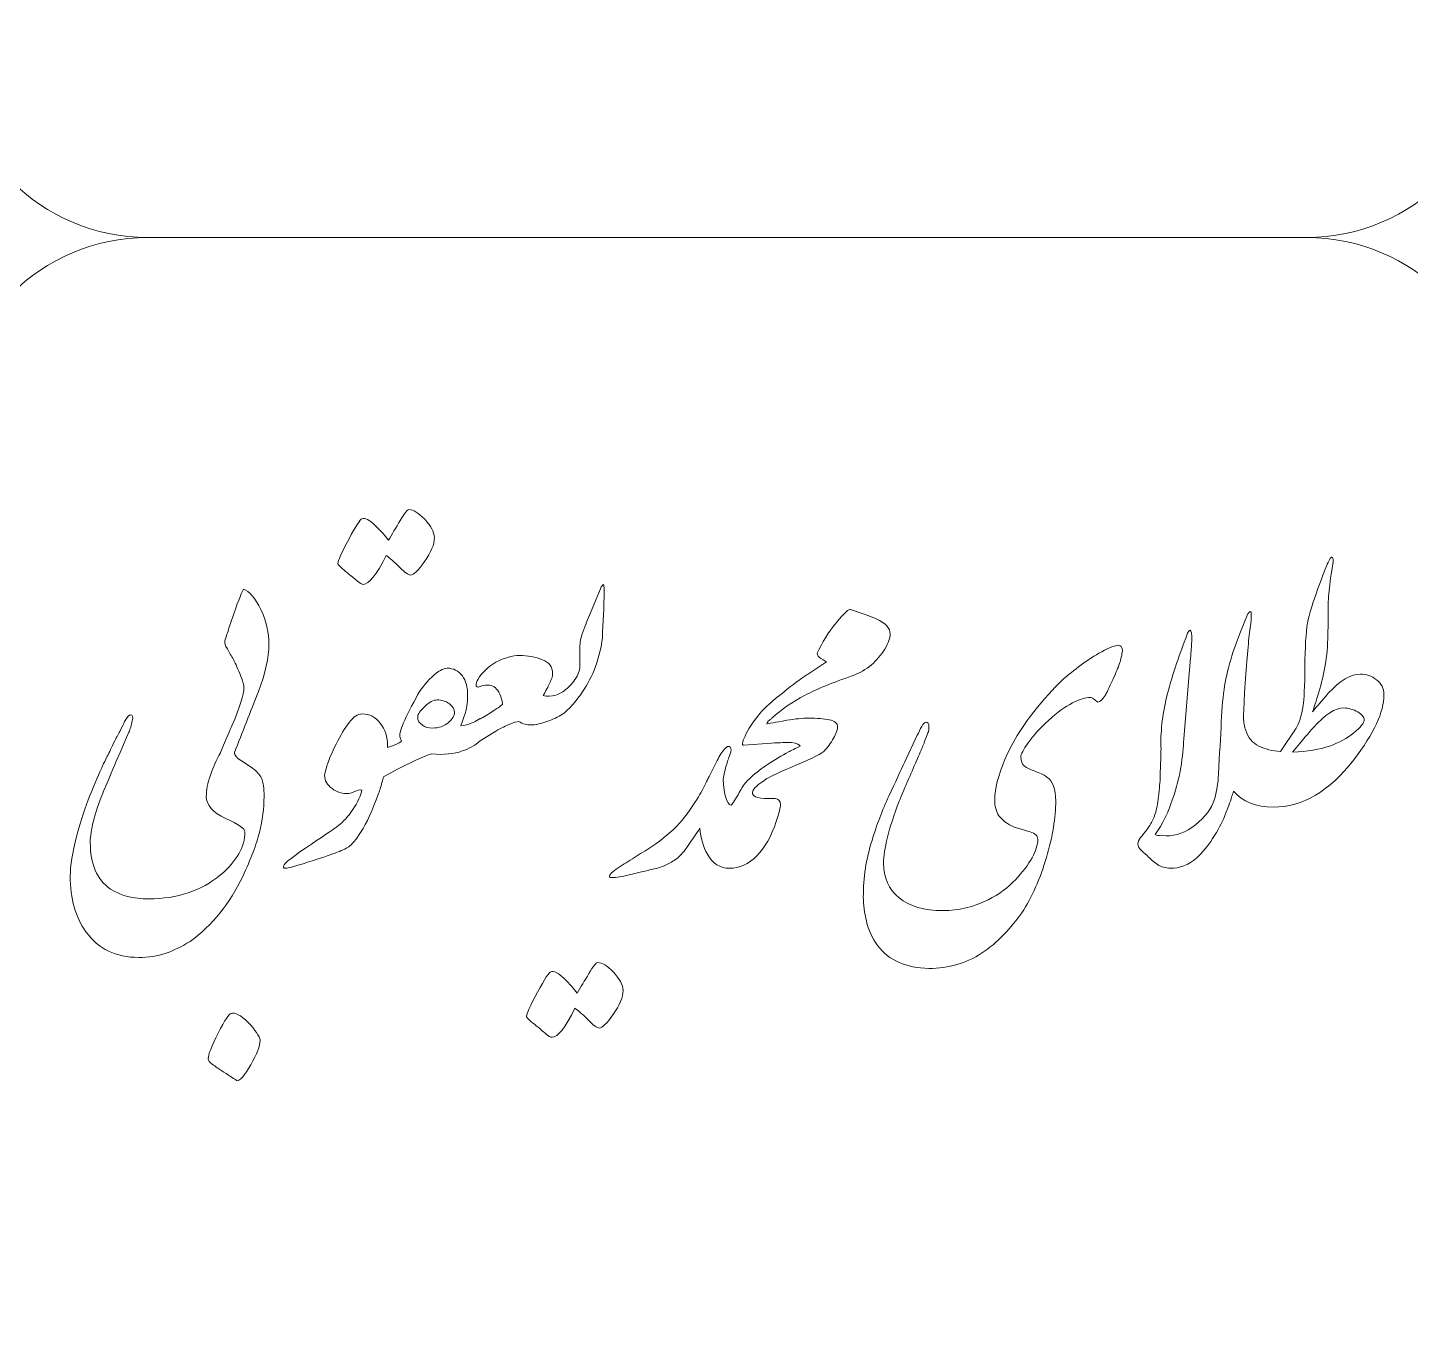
# Model space of a CAD drawing. Header units: millimetres. Extents: x 62 to 462, y 96 to 456.
# Drawn here: x 83.25 to 101.15, y 342.04 to 359.02 of the extents above; entities that cross this region are included whole.
import ezdxf

# ---------------------------------------------------------------- set-up
doc = ezdxf.new("R2010")
doc.units = ezdxf.units.MM
doc.header["$MEASUREMENT"] = 0
doc.layers.add('Layer 1', color=7, linetype='Continuous')

msp = doc.modelspace()

# ---------------------------------------------------------------- linework, layer by layer
at = {"layer": 'Layer 1', "color": 250, "lineweight": 18}
for points, knots in [([(84.8067, 376.3033), (84.8067, 376.3033), (99.8067, 376.3033), (99.8067, 376.3033), (101.1837, 376.3033), (102.3067, 375.1803), (102.3067, 373.8033), (102.3067, 373.8033), (102.3067, 358.8033), (102.3067, 358.8033), (102.3067, 357.4264), (101.1837, 356.3033), (99.8067, 356.3033), (99.8067, 356.3033), (84.8067, 356.3033), (84.8067, 356.3033), (83.4298, 356.3033), (82.3067, 357.4264), (82.3067, 358.8033), (82.3067, 358.8033), (82.3067, 373.8033), (82.3067, 373.8033), (82.3067, 375.1803), (83.4298, 376.3033), (84.8067, 376.3033)], [0, 0, 0, 0, 0.125, 0.125, 0.125, 0.25, 0.25, 0.25, 0.375, 0.375, 0.375, 0.5, 0.5, 0.5, 0.625, 0.625, 0.625, 0.75, 0.75, 0.75, 0.875, 0.875, 0.875, 1, 1, 1, 1]), ([(84.8067, 356.3033), (84.8067, 356.3033), (99.8067, 356.3033), (99.8067, 356.3033), (101.1837, 356.3033), (102.3067, 355.1803), (102.3067, 353.8033), (102.3067, 353.8033), (102.3067, 338.8033), (102.3067, 338.8033), (102.3067, 337.4264), (101.1837, 336.3033), (99.8067, 336.3033), (99.8067, 336.3033), (84.8067, 336.3033), (84.8067, 336.3033), (83.4298, 336.3033), (82.3067, 337.4264), (82.3067, 338.8033), (82.3067, 338.8033), (82.3067, 353.8033), (82.3067, 353.8033), (82.3067, 355.1803), (83.4298, 356.3033), (84.8067, 356.3033)], [0, 0, 0, 0, 0.125, 0.125, 0.125, 0.25, 0.25, 0.25, 0.375, 0.375, 0.375, 0.5, 0.5, 0.5, 0.625, 0.625, 0.625, 0.75, 0.75, 0.75, 0.875, 0.875, 0.875, 1, 1, 1, 1]), ([(87.2684, 352.0841), (87.2684, 352.1147), (87.3154, 352.217), (87.4095, 352.3945), (87.5036, 352.5709), (87.5612, 352.6591), (87.5812, 352.6591), (87.62, 352.6756), (87.6776, 352.6474), (87.7517, 352.5756), (87.827, 352.5027), (87.8834, 352.4392), (87.9222, 352.3839), (87.9681, 352.4592), (88.0198, 352.545), (88.0763, 352.6391), (88.1327, 352.7332), (88.1692, 352.7802), (88.188, 352.7802), (88.2456, 352.7802), (88.3138, 352.7379), (88.3926, 352.6544), (88.4726, 352.5709), (88.5137, 352.4921), (88.5184, 352.418), (88.5184, 352.331), (88.4761, 352.2275), (88.3914, 352.1088), (88.3079, 351.9912), (88.2479, 351.9324), (88.208, 351.9324), (88.1833, 351.9324), (88.1374, 351.9665), (88.0704, 352.0323), (88.0045, 352.0994), (87.9457, 352.1511), (87.8952, 352.1876), (87.7705, 351.9371), (87.6717, 351.8124), (87.5988, 351.8124), (87.58, 351.8124), (87.5542, 351.8266), (87.5189, 351.8571), (87.4871, 351.8842), (87.4377, 351.9253), (87.3695, 351.9806), (87.3013, 352.0359), (87.2684, 352.07), (87.2684, 352.0841)], [0, 0, 0, 0, 0.0625, 0.0625, 0.0625, 0.125, 0.125, 0.125, 0.1875, 0.1875, 0.1875, 0.25, 0.25, 0.25, 0.3125, 0.3125, 0.3125, 0.375, 0.375, 0.375, 0.4375, 0.4375, 0.4375, 0.5, 0.5, 0.5, 0.5625, 0.5625, 0.5625, 0.625, 0.625, 0.625, 0.6875, 0.6875, 0.6875, 0.75, 0.75, 0.75, 0.8125, 0.8125, 0.8125, 0.875, 0.875, 0.875, 0.9375, 0.9375, 0.9375, 1, 1, 1, 1]), ([(98.9892, 350.0833), (98.9943, 350.0275), (99.0045, 349.9738), (99.0195, 349.9216), (99.0501, 349.8275), (99.1065, 349.7593), (99.1889, 349.7193), (99.2712, 349.6793), (99.3641, 349.6558), (99.4676, 349.6487), (99.4676, 349.6487), (99.6745, 349.9521), (99.6745, 349.9521), (99.7086, 350.0098), (99.7392, 350.1074), (99.7639, 350.2449), (99.7756, 350.3202), (99.7827, 350.4872), (99.7851, 350.7424), (99.7874, 350.9987), (99.798, 351.1892), (99.8192, 351.3127), (99.8427, 351.4279), (99.8874, 351.5761), (99.9532, 351.7584), (100.0202, 351.9418), (100.0614, 352.0476), (100.0755, 352.0759), (100.0908, 352.1041), (100.1026, 352.1276), (100.112, 352.1464), (100.1237, 352.1652), (100.1343, 352.1687), (100.1425, 352.1582), (100.1519, 352.1476), (100.1543, 352.1299), (100.1496, 352.1041), (100.1249, 351.95), (100.1073, 351.8254), (100.0979, 351.7278), (100.0896, 351.6302), (100.0849, 351.5373), (100.0861, 351.4491), (100.0873, 351.3609), (100.0861, 351.2468), (100.0814, 351.1069), (100.0767, 350.967), (100.0626, 350.8376), (100.0391, 350.72), (100.0167, 350.6012), (99.9885, 350.4872), (99.9532, 350.3755), (99.9191, 350.2649), (99.8956, 350.1944), (99.885, 350.1638), (99.9403, 350.2332), (100.0073, 350.312), (100.0884, 350.4025), (100.2413, 350.5683), (100.3812, 350.6506), (100.5047, 350.6506), (100.58, 350.6506), (100.6494, 350.6259), (100.7117, 350.5777), (100.7752, 350.5319), (100.8081, 350.4672), (100.8081, 350.3813), (100.8081, 350.1603), (100.6776, 349.8816), (100.4189, 349.5429), (100.1014, 349.1337), (99.7545, 348.9291), (99.3782, 348.9291), (99.1515, 348.9291), (98.9798, 348.9978), (98.8622, 349.1361), (98.8537, 349.1085), (98.8454, 349.0834), (98.8372, 349.0608), (98.8172, 348.9926), (98.7878, 348.9115), (98.749, 348.8186), (98.7114, 348.7257), (98.6585, 348.6269), (98.5915, 348.5234), (98.5233, 348.4199), (98.4551, 348.3364), (98.3857, 348.2718), (98.2787, 348.1789), (98.1646, 348.1342), (98.0447, 348.1365), (97.9835, 348.1389), (97.9271, 348.1553), (97.8765, 348.1859), (97.8283, 348.2177), (97.7836, 348.2576), (97.7425, 348.3035), (97.7048, 348.3329), (97.6825, 348.3529), (97.6731, 348.3611), (97.6413, 348.3917), (97.6249, 348.4223), (97.6249, 348.454), (97.6249, 348.4775), (97.6366, 348.5046), (97.659, 348.534), (97.6825, 348.5634), (97.7083, 348.5975), (97.7389, 348.6339), (97.7519, 348.6516), (97.7707, 348.6798), (97.793, 348.7163), (97.8165, 348.7527), (97.8365, 348.8021), (97.8542, 348.8632), (97.8706, 348.9232), (97.8859, 349.0032), (97.8965, 349.102), (97.9059, 349.2007), (97.9118, 349.2866), (97.9141, 349.3571), (97.9141, 349.3571), (97.9212, 349.5712), (97.9212, 349.5712), (97.9235, 349.6441), (97.9235, 349.7217), (97.9212, 349.8016), (97.9259, 350.0133), (97.9623, 350.2426), (98.0317, 350.4907), (98.0799, 350.6589), (98.1564, 350.8847), (98.2622, 351.1692), (98.2693, 351.1881), (98.2763, 351.1998), (98.2834, 351.2069), (98.2893, 351.2139), (98.2951, 351.2174), (98.2998, 351.2174), (98.3163, 351.2151), (98.3234, 351.1716), (98.321, 351.0869), (98.3187, 351.0458), (98.314, 350.9787), (98.3069, 350.887), (98.2998, 350.7929), (98.2951, 350.733), (98.2928, 350.7083), (98.2928, 350.7083), (98.2175, 349.8122), (98.2175, 349.8122), (98.2128, 349.704), (98.1999, 349.5817), (98.1799, 349.443), (98.1564, 349.3101), (98.1235, 349.1807), (98.0799, 349.0537), (98.02, 348.868), (97.9424, 348.708), (97.8483, 348.5751), (97.853, 348.5657), (97.8718, 348.561), (97.9036, 348.561), (97.9036, 348.561), (97.9906, 348.5575), (97.9906, 348.5575), (98.1164, 348.5528), (98.2422, 348.601), (98.3692, 348.701), (98.495, 348.8009), (98.5762, 348.9068), (98.6103, 349.0173), (98.6444, 349.129), (98.6632, 349.2407), (98.6656, 349.3536), (98.6808, 349.6135), (98.6938, 349.8393), (98.7032, 350.0309), (98.7126, 350.2226), (98.7267, 350.3778), (98.7467, 350.4978), (98.7655, 350.6166), (98.7973, 350.7471), (98.8408, 350.887), (98.8843, 351.0269), (98.9537, 351.208), (99.0477, 351.4315), (99.0618, 351.4538), (99.0736, 351.4632), (99.0854, 351.4585), (99.0971, 351.4538), (99.0924, 351.3644), (99.0701, 351.1881), (99.0477, 351.0128), (99.0254, 350.753), (99.003, 350.4084), (99.0007, 350.3188), (98.9961, 350.2108), (98.9892, 350.0833)], [0, 0, 0, 0, 0.0151515, 0.0151515, 0.0151515, 0.030303, 0.030303, 0.030303, 0.0454545, 0.0454545, 0.0454545, 0.0606061, 0.0606061, 0.0606061, 0.0757576, 0.0757576, 0.0757576, 0.0909091, 0.0909091, 0.0909091, 0.1060606, 0.1060606, 0.1060606, 0.1212121, 0.1212121, 0.1212121, 0.1363636, 0.1363636, 0.1363636, 0.1515152, 0.1515152, 0.1515152, 0.1666667, 0.1666667, 0.1666667, 0.1818182, 0.1818182, 0.1818182, 0.1969697, 0.1969697, 0.1969697, 0.2121212, 0.2121212, 0.2121212, 0.2272727, 0.2272727, 0.2272727, 0.2424242, 0.2424242, 0.2424242, 0.2575758, 0.2575758, 0.2575758, 0.2727273, 0.2727273, 0.2727273, 0.2878788, 0.2878788, 0.2878788, 0.3030303, 0.3030303, 0.3030303, 0.3181818, 0.3181818, 0.3181818, 0.3333333, 0.3333333, 0.3333333, 0.3484848, 0.3484848, 0.3484848, 0.3636364, 0.3636364, 0.3636364, 0.3787879, 0.3787879, 0.3787879, 0.3939394, 0.3939394, 0.3939394, 0.4090909, 0.4090909, 0.4090909, 0.4242424, 0.4242424, 0.4242424, 0.4393939, 0.4393939, 0.4393939, 0.4545455, 0.4545455, 0.4545455, 0.469697, 0.469697, 0.469697, 0.4848485, 0.4848485, 0.4848485, 0.5, 0.5, 0.5, 0.5151515, 0.5151515, 0.5151515, 0.530303, 0.530303, 0.530303, 0.5454545, 0.5454545, 0.5454545, 0.5606061, 0.5606061, 0.5606061, 0.5757576, 0.5757576, 0.5757576, 0.5909091, 0.5909091, 0.5909091, 0.6060606, 0.6060606, 0.6060606, 0.6212121, 0.6212121, 0.6212121, 0.6363636, 0.6363636, 0.6363636, 0.6515152, 0.6515152, 0.6515152, 0.6666667, 0.6666667, 0.6666667, 0.6818182, 0.6818182, 0.6818182, 0.6969697, 0.6969697, 0.6969697, 0.7121212, 0.7121212, 0.7121212, 0.7272727, 0.7272727, 0.7272727, 0.7424242, 0.7424242, 0.7424242, 0.7575758, 0.7575758, 0.7575758, 0.7727273, 0.7727273, 0.7727273, 0.7878788, 0.7878788, 0.7878788, 0.8030303, 0.8030303, 0.8030303, 0.8181818, 0.8181818, 0.8181818, 0.8333333, 0.8333333, 0.8333333, 0.8484848, 0.8484848, 0.8484848, 0.8636364, 0.8636364, 0.8636364, 0.8787879, 0.8787879, 0.8787879, 0.8939394, 0.8939394, 0.8939394, 0.9090909, 0.9090909, 0.9090909, 0.9242424, 0.9242424, 0.9242424, 0.9393939, 0.9393939, 0.9393939, 0.9545455, 0.9545455, 0.9545455, 0.969697, 0.969697, 0.969697, 0.9848485, 0.9848485, 0.9848485, 1, 1, 1, 1]), ([(86.0655, 348.6092), (86.0655, 348.6481), (85.9831, 348.7057), (85.8173, 348.7809), (85.6492, 348.8597), (85.5657, 348.955), (85.5657, 349.0679), (85.5657, 349.1478), (85.5833, 349.2395), (85.6198, 349.3418), (85.6551, 349.443), (85.6974, 349.5406), (85.748, 349.6323), (85.748, 349.6323), (85.7492, 349.6344), (85.7492, 349.6344), (85.7492, 349.6344), (85.7491, 349.6347), (85.7491, 349.6347), (85.8267, 349.8181), (85.8761, 349.9345), (85.8973, 349.9827), (86.0008, 350.2238), (86.0525, 350.3884), (86.0525, 350.4755), (86.0525, 350.5049), (86.0384, 350.5566), (86.0102, 350.6307), (85.9784, 350.7106), (85.9478, 350.7812), (85.9173, 350.84), (85.9043, 350.8635), (85.8902, 350.8859), (85.8761, 350.9094), (85.862, 350.9329), (85.8502, 350.9552), (85.8385, 350.9788), (85.8103, 351.0199), (85.7997, 351.0517), (85.8044, 351.0752), (85.8244, 351.1387), (85.8432, 351.1963), (85.8596, 351.2469), (85.8749, 351.2974), (85.8902, 351.3409), (85.9043, 351.3774), (85.9655, 351.562), (86.0125, 351.6855), (86.0454, 351.7502), (86.1231, 351.7243), (86.1995, 351.6373), (86.2724, 351.4879), (86.3418, 351.3386), (86.3759, 351.1857), (86.3759, 351.0305), (86.3759, 350.8694), (86.3312, 350.6671), (86.2418, 350.4237), (86.1889, 350.2932), (86.136, 350.1615), (86.0842, 350.0286), (86.0325, 349.8969), (85.9819, 349.7652), (85.9314, 349.6347), (85.9314, 349.6347), (85.9311, 349.6341), (85.9311, 349.6341), (85.9311, 349.6341), (85.9314, 349.6323), (85.9314, 349.6323), (85.9314, 349.6006), (85.9573, 349.5676), (86.009, 349.5359), (86.0607, 349.5041), (86.1125, 349.4688), (86.1654, 349.4312), (86.2183, 349.3924), (86.256, 349.3501), (86.2795, 349.3019), (86.3018, 349.249), (86.3136, 349.1713), (86.3136, 349.0679), (86.3136, 348.9162), (86.2936, 348.7609), (86.2548, 348.6022), (86.216, 348.4481), (86.1431, 348.2576), (86.0372, 348.0307), (85.8702, 347.6791), (85.6433, 347.3992), (85.3552, 347.1899), (85.2505, 347.1229), (85.1471, 347.0723), (85.0459, 347.0382), (84.9354, 347.0018), (84.8166, 346.9829), (84.6908, 346.9829), (84.3945, 346.9829), (84.1675, 347.0935), (84.0088, 347.3134), (83.8735, 347.5015), (83.8053, 347.7438), (83.8053, 348.0377), (83.8053, 348.1683), (83.8324, 348.3388), (83.8876, 348.5505), (83.9429, 348.7551), (84.0005, 348.9315), (84.0605, 349.0808), (84.1252, 349.2348), (84.1793, 349.3654), (84.2251, 349.47), (84.2392, 349.4959), (84.2592, 349.5347), (84.2839, 349.5864), (84.3098, 349.637), (84.3415, 349.7052), (84.3804, 349.7875), (84.4086, 349.8381), (84.4333, 349.8839), (84.4544, 349.9251), (84.4768, 349.9663), (84.4944, 350.0039), (84.5085, 350.0356), (84.5426, 350.098), (84.5685, 350.1274), (84.5873, 350.125), (84.6132, 350.1203), (84.6191, 350.0944), (84.6085, 350.0462), (84.5967, 349.9886), (84.5814, 349.9392), (84.5638, 349.8981), (84.4003, 349.5206), (84.2875, 349.2584), (84.2251, 349.109), (84.1181, 348.835), (84.064, 348.6245), (84.064, 348.4752), (84.064, 348.1918), (84.151, 347.9907), (84.3251, 347.8684), (84.4544, 347.7837), (84.6202, 347.7414), (84.8249, 347.7414), (85.1929, 347.7414), (85.4998, 347.8449), (85.748, 348.0507), (85.9596, 348.2282), (86.0655, 348.414), (86.0655, 348.6092)], [0, 0, 0, 0, 0.02, 0.02, 0.02, 0.04, 0.04, 0.04, 0.06, 0.06, 0.06, 0.08, 0.08, 0.08, 0.1, 0.1, 0.1, 0.12, 0.12, 0.12, 0.14, 0.14, 0.14, 0.16, 0.16, 0.16, 0.18, 0.18, 0.18, 0.2, 0.2, 0.2, 0.22, 0.22, 0.22, 0.24, 0.24, 0.24, 0.26, 0.26, 0.26, 0.28, 0.28, 0.28, 0.3, 0.3, 0.3, 0.32, 0.32, 0.32, 0.34, 0.34, 0.34, 0.36, 0.36, 0.36, 0.38, 0.38, 0.38, 0.4, 0.4, 0.4, 0.42, 0.42, 0.42, 0.44, 0.44, 0.44, 0.46, 0.46, 0.46, 0.48, 0.48, 0.48, 0.5, 0.5, 0.5, 0.52, 0.52, 0.52, 0.54, 0.54, 0.54, 0.56, 0.56, 0.56, 0.58, 0.58, 0.58, 0.6, 0.6, 0.6, 0.62, 0.62, 0.62, 0.64, 0.64, 0.64, 0.66, 0.66, 0.66, 0.68, 0.68, 0.68, 0.7, 0.7, 0.7, 0.72, 0.72, 0.72, 0.74, 0.74, 0.74, 0.76, 0.76, 0.76, 0.78, 0.78, 0.78, 0.8, 0.8, 0.8, 0.82, 0.82, 0.82, 0.84, 0.84, 0.84, 0.86, 0.86, 0.86, 0.88, 0.88, 0.88, 0.9, 0.9, 0.9, 0.92, 0.92, 0.92, 0.94, 0.94, 0.94, 0.96, 0.96, 0.96, 0.98, 0.98, 0.98, 1, 1, 1, 1]), ([(90.1965, 350.4343), (90.2517, 350.4731), (90.2988, 350.5213), (90.3376, 350.5789), (90.3787, 350.6366), (90.3999, 350.6942), (90.3999, 350.7518), (90.3999, 350.7518), (90.3999, 350.9788), (90.3999, 350.9788), (90.3999, 351.034), (90.4093, 351.0952), (90.427, 351.161), (90.4599, 351.2527), (90.4928, 351.3374), (90.5269, 351.4127), (90.5269, 351.4127), (90.668, 351.7537), (90.668, 351.7537), (90.6704, 351.7702), (90.6821, 351.789), (90.7033, 351.809), (90.7127, 351.809), (90.7162, 351.7854), (90.7162, 351.7372), (90.7162, 351.7372), (90.7104, 351.4926), (90.7104, 351.4926), (90.7104, 351.4926), (90.6962, 351.1963), (90.6962, 351.1963), (90.6962, 351.0928), (90.6751, 350.9752), (90.6339, 350.8447), (90.5951, 350.713), (90.5445, 350.5978), (90.4822, 350.4966), (90.3885, 350.3432), (90.2937, 350.2259), (90.1976, 350.146), (90.1976, 350.146), (90.1965, 350.1438), (90.1965, 350.1438), (90.1412, 350.1074), (90.0789, 350.0756), (90.0107, 350.0498), (89.9413, 350.0227), (89.8743, 350.0051), (89.8108, 349.9957), (89.7755, 349.9886), (89.739, 349.991), (89.7002, 350.0004), (89.6614, 350.011), (89.6308, 350.0227), (89.6108, 350.0368), (89.5826, 350.0368), (89.5438, 350.0251), (89.4933, 350.0027), (89.445, 349.9816), (89.3851, 349.9522), (89.3145, 349.9134), (89.3145, 349.9134), (89.1111, 349.7852), (89.1111, 349.7852), (89.1111, 349.7852), (89.1108, 349.7861), (89.1108, 349.7861), (89.0462, 349.7286), (88.9686, 349.6851), (88.8771, 349.6558), (88.7736, 349.6158), (88.6431, 349.6041), (88.4843, 349.617), (88.4514, 349.617), (88.3044, 349.5523), (88.0398, 349.4206), (88.0398, 349.4206), (87.8581, 349.3204), (87.8581, 349.3204), (87.8581, 349.3204), (87.8446, 349.2678), (87.8446, 349.2678), (87.8305, 349.2101), (87.8129, 349.1549), (87.7952, 349.1043), (87.7141, 348.8821), (87.64, 348.7174), (87.5706, 348.6116), (87.5024, 348.5058), (87.4483, 348.4411), (87.4095, 348.4152), (87.3696, 348.3905), (87.3119, 348.3635), (87.2331, 348.3341), (87.1555, 348.3059), (87.0368, 348.2659), (86.8768, 348.2141), (86.7169, 348.1624), (86.6228, 348.1365), (86.5923, 348.1365), (86.5746, 348.1365), (86.5652, 348.1412), (86.5652, 348.1506), (86.5464, 348.1753), (86.6417, 348.2588), (86.851, 348.3988), (87.0603, 348.5387), (87.1955, 348.6304), (87.2555, 348.6739), (87.3166, 348.7174), (87.379, 348.7809), (87.4413, 348.8656), (87.5048, 348.9491), (87.5518, 349.0443), (87.5812, 349.149), (87.5495, 349.1537), (87.5165, 349.1478), (87.4836, 349.1302), (87.4495, 349.1137), (87.4166, 349.1043), (87.3848, 349.1043), (87.3002, 349.1067), (87.2284, 349.1349), (87.1708, 349.1878), (87.1144, 349.2395), (87.0897, 349.2983), (87.0991, 349.363), (87.1085, 349.4018), (87.1214, 349.4477), (87.1391, 349.4994), (87.1555, 349.5512), (87.192, 349.6335), (87.2473, 349.7452), (87.3025, 349.8581), (87.3578, 349.951), (87.4142, 350.0239), (87.4707, 350.098), (87.5259, 350.1344), (87.5812, 350.1344), (87.6753, 350.1344), (87.7541, 350.0944), (87.8176, 350.0145), (87.8811, 349.9333), (87.9117, 349.8369), (87.9117, 349.7252), (87.9117, 349.7252), (87.9115, 349.7016), (87.9115, 349.7016), (87.9115, 349.7016), (87.9763, 349.724), (87.9763, 349.724), (88.0527, 349.7522), (88.0916, 349.7722), (88.0916, 349.7863), (88.0774, 349.8098), (88.0704, 349.8381), (88.0704, 349.8722), (88.0751, 349.9027), (88.0868, 349.9404), (88.1057, 349.9862), (88.1374, 350.0709), (88.1962, 350.1908), (88.2809, 350.3449), (88.3338, 350.446), (88.4008, 350.5354), (88.4843, 350.613), (88.5666, 350.6894), (88.6337, 350.7271), (88.6842, 350.7271), (88.7642, 350.7271), (88.83, 350.693), (88.8806, 350.6271), (88.9265, 350.5624), (88.9488, 350.4778), (88.9488, 350.3719), (88.9488, 350.2779), (88.9359, 350.1932), (88.91, 350.1191), (88.8829, 350.0439), (88.8665, 349.998), (88.8594, 349.9792), (88.8594, 349.9792), (88.9006, 349.9862), (88.9006, 349.9862), (88.99, 350.0086), (89.0605, 350.0391), (89.1111, 350.0756), (89.1111, 350.0756), (89.1132, 350.072), (89.1132, 350.072), (89.1543, 350.0933), (89.2123, 350.1282), (89.2863, 350.178), (89.3028, 350.1874), (89.3404, 350.2144), (89.4004, 350.2579), (89.4004, 350.2944), (89.3839, 350.3473), (89.3521, 350.4167), (89.318, 350.479), (89.271, 350.5096), (89.211, 350.5096), (89.1722, 350.5096), (89.1322, 350.5002), (89.0899, 350.4813), (89.0605, 350.4813), (89.0511, 350.5013), (89.0629, 350.5401), (89.0723, 350.5684), (89.0923, 350.6025), (89.1252, 350.6436), (89.1758, 350.7083), (89.2381, 350.7624), (89.3145, 350.8059), (89.3627, 350.8318), (89.4121, 350.8506), (89.4627, 350.8647), (89.525, 350.8835), (89.5767, 350.8929), (89.6214, 350.8929), (89.7261, 350.8929), (89.8249, 350.8741), (89.9178, 350.8376), (90.0048, 350.8035), (90.0483, 350.7436), (90.0483, 350.6577), (90.0483, 350.6283), (90.0377, 350.5919), (90.0177, 350.5484), (90.006, 350.5225), (89.9954, 350.499), (89.9848, 350.479), (89.9742, 350.4578), (89.9554, 350.4237), (89.9272, 350.3755), (89.9436, 350.3614), (89.9824, 350.3602), (90.0448, 350.3696), (90.1071, 350.3802), (90.1576, 350.4014), (90.1965, 350.4343)], [0, 0, 0, 0, 0.0125, 0.0125, 0.0125, 0.025, 0.025, 0.025, 0.0375, 0.0375, 0.0375, 0.05, 0.05, 0.05, 0.0625, 0.0625, 0.0625, 0.075, 0.075, 0.075, 0.0875, 0.0875, 0.0875, 0.1, 0.1, 0.1, 0.1125, 0.1125, 0.1125, 0.125, 0.125, 0.125, 0.1375, 0.1375, 0.1375, 0.15, 0.15, 0.15, 0.1625, 0.1625, 0.1625, 0.175, 0.175, 0.175, 0.1875, 0.1875, 0.1875, 0.2, 0.2, 0.2, 0.2125, 0.2125, 0.2125, 0.225, 0.225, 0.225, 0.2375, 0.2375, 0.2375, 0.25, 0.25, 0.25, 0.2625, 0.2625, 0.2625, 0.275, 0.275, 0.275, 0.2875, 0.2875, 0.2875, 0.3, 0.3, 0.3, 0.3125, 0.3125, 0.3125, 0.325, 0.325, 0.325, 0.3375, 0.3375, 0.3375, 0.35, 0.35, 0.35, 0.3625, 0.3625, 0.3625, 0.375, 0.375, 0.375, 0.3875, 0.3875, 0.3875, 0.4, 0.4, 0.4, 0.4125, 0.4125, 0.4125, 0.425, 0.425, 0.425, 0.4375, 0.4375, 0.4375, 0.45, 0.45, 0.45, 0.4625, 0.4625, 0.4625, 0.475, 0.475, 0.475, 0.4875, 0.4875, 0.4875, 0.5, 0.5, 0.5, 0.5125, 0.5125, 0.5125, 0.525, 0.525, 0.525, 0.5375, 0.5375, 0.5375, 0.55, 0.55, 0.55, 0.5625, 0.5625, 0.5625, 0.575, 0.575, 0.575, 0.5875, 0.5875, 0.5875, 0.6, 0.6, 0.6, 0.6125, 0.6125, 0.6125, 0.625, 0.625, 0.625, 0.6375, 0.6375, 0.6375, 0.65, 0.65, 0.65, 0.6625, 0.6625, 0.6625, 0.675, 0.675, 0.675, 0.6875, 0.6875, 0.6875, 0.7, 0.7, 0.7, 0.7125, 0.7125, 0.7125, 0.725, 0.725, 0.725, 0.7375, 0.7375, 0.7375, 0.75, 0.75, 0.75, 0.7625, 0.7625, 0.7625, 0.775, 0.775, 0.775, 0.7875, 0.7875, 0.7875, 0.8, 0.8, 0.8, 0.8125, 0.8125, 0.8125, 0.825, 0.825, 0.825, 0.8375, 0.8375, 0.8375, 0.85, 0.85, 0.85, 0.8625, 0.8625, 0.8625, 0.875, 0.875, 0.875, 0.8875, 0.8875, 0.8875, 0.9, 0.9, 0.9, 0.9125, 0.9125, 0.9125, 0.925, 0.925, 0.925, 0.9375, 0.9375, 0.9375, 0.95, 0.95, 0.95, 0.9625, 0.9625, 0.9625, 0.975, 0.975, 0.975, 0.9875, 0.9875, 0.9875, 1, 1, 1, 1]), ([(92.8812, 350.2896), (92.9388, 350.3379), (93.0211, 350.4037), (93.1293, 350.4896), (93.2351, 350.5695), (93.3069, 350.6224), (93.3468, 350.6471), (93.3468, 350.6471), (93.5938, 350.8094), (93.5938, 350.8094), (93.5879, 350.8141), (93.5632, 350.8294), (93.5221, 350.8541), (93.4903, 350.8706), (93.4738, 350.8929), (93.4738, 350.9235), (93.5338, 351.0563), (93.6161, 351.1881), (93.722, 351.3198), (93.8254, 351.4432), (93.8854, 351.4997), (93.9042, 351.4879), (94.09, 351.4244), (94.2006, 351.3833), (94.2347, 351.368), (94.357, 351.3103), (94.4181, 351.2445), (94.4181, 351.1716), (94.4181, 351.121), (94.3946, 351.0552), (94.3487, 350.9752), (94.2982, 350.8964), (94.2405, 350.8294), (94.177, 350.7718), (94.1053, 350.7118), (94.0218, 350.6636), (93.9254, 350.6271), (93.6749, 350.5425), (93.4703, 350.4578), (93.3104, 350.3731), (93.153, 350.291), (93.0115, 350.194), (92.8872, 350.0812), (92.8872, 350.0812), (92.8823, 350.0733), (92.8823, 350.0733), (92.8565, 350.058), (92.84, 350.0427), (92.8318, 350.0286), (92.8235, 350.0145), (92.82, 350.0074), (92.82, 350.0051), (92.84, 350.0098), (92.927, 350.0251), (93.0787, 350.0533), (93.1904, 350.0709), (93.2845, 350.0803), (93.3609, 350.0803), (93.4703, 350.0803), (93.5608, 350.0733), (93.629, 350.0603), (93.7008, 350.0462), (93.7361, 350.0133), (93.7361, 349.9604), (93.7361, 349.9392), (93.7231, 349.9004), (93.6984, 349.8428), (93.6655, 349.7828), (93.6243, 349.7228), (93.5738, 349.6641), (93.5397, 349.6241), (93.4174, 349.5617), (93.2069, 349.4747), (92.9976, 349.3865), (92.8682, 349.3277), (92.82, 349.2972), (92.7718, 349.2654), (92.7353, 349.2395), (92.7095, 349.2196), (92.6956, 349.2012), (92.6804, 349.1876), (92.664, 349.179), (92.6281, 349.1378), (92.6233, 349.105), (92.6507, 349.0808), (92.6777, 349.0549), (92.7236, 349.042), (92.7883, 349.0408), (92.8529, 349.0396), (92.9, 349.0396), (92.9294, 349.0396), (92.9752, 349.0349), (92.9988, 349.0079), (92.9988, 348.9597), (92.9988, 348.9256), (92.9799, 348.8527), (92.9435, 348.7433), (92.8788, 348.5505), (92.7953, 348.4023), (92.6918, 348.2988), (92.5837, 348.1906), (92.4661, 348.1365), (92.3367, 348.1365), (92.2156, 348.1365), (92.1203, 348.1977), (92.051, 348.3188), (91.9982, 348.4152), (91.9658, 348.5273), (91.955, 348.6547), (91.9082, 348.5842), (91.845, 348.4918), (91.7652, 348.3776), (91.717, 348.3176), (91.6758, 348.2753), (91.6405, 348.2506), (91.5947, 348.2177), (91.5488, 348.1918), (91.5018, 348.173), (91.4548, 348.153), (91.403, 348.1377), (91.3466, 348.1248), (91.2901, 348.1118), (91.2349, 348.0989), (91.1796, 348.0848), (91.1796, 348.0848), (90.9515, 348.0295), (90.9515, 348.0295), (90.8597, 348.0142), (90.8033, 348.0119), (90.7833, 348.0225), (90.7833, 348.0554), (90.8209, 348.0954), (90.8974, 348.1436), (90.9656, 348.1871), (91.0361, 348.2318), (91.1067, 348.2765), (91.1784, 348.3211), (91.249, 348.3647), (91.3207, 348.4082), (91.5018, 348.5352), (91.6382, 348.6539), (91.7276, 348.7633), (91.7958, 348.8491), (91.8499, 348.9232), (91.8887, 348.9879), (91.9145, 349.0243), (91.9522, 349.0878), (92.0027, 349.1772), (92.0027, 349.1772), (92.0361, 349.2455), (92.0361, 349.2455), (92.044, 349.2642), (92.0525, 349.2821), (92.0616, 349.2995), (92.0657, 349.3079), (92.0699, 349.3159), (92.0743, 349.3238), (92.0743, 349.3238), (92.1509, 349.4806), (92.1509, 349.4806), (92.185, 349.5512), (92.2191, 349.6088), (92.2509, 349.6523), (92.2802, 349.6958), (92.3085, 349.717), (92.3332, 349.7146), (92.3567, 349.7029), (92.3637, 349.6805), (92.3543, 349.6452), (92.3285, 349.57), (92.3132, 349.5206), (92.3061, 349.4971), (92.28, 349.4103), (92.263, 349.3417), (92.2554, 349.292), (92.267, 349.084), (92.301, 348.9713), (92.3579, 348.9526), (92.3826, 348.9785), (92.419, 349.0338), (92.4649, 349.1184), (92.4919, 349.169), (92.5131, 349.2031), (92.526, 349.2219), (92.5295, 349.2262), (92.5334, 349.2299), (92.5378, 349.233), (92.5585, 349.2585), (92.5841, 349.2855), (92.613, 349.3124), (92.6848, 349.3771), (92.7565, 349.4324), (92.8306, 349.4806), (92.9247, 349.5429), (93.0152, 349.597), (93.1022, 349.6429), (93.1093, 349.6476), (93.1587, 349.6723), (93.2504, 349.7158), (93.2504, 349.7381), (93.2139, 349.7546), (93.1399, 349.764), (93.0764, 349.7664), (92.9893, 349.764), (92.8823, 349.7569), (92.8823, 349.7569), (92.5237, 349.7287), (92.5237, 349.7287), (92.5072, 349.7287), (92.5025, 349.7428), (92.5096, 349.7699), (92.5237, 349.8299), (92.5684, 349.9169), (92.646, 350.0286), (92.7214, 350.14), (92.7991, 350.225), (92.8791, 350.2849), (92.8791, 350.2849), (92.8812, 350.2896), (92.8812, 350.2896)], [0, 0, 0, 0, 0.0136986, 0.0136986, 0.0136986, 0.0273973, 0.0273973, 0.0273973, 0.0410959, 0.0410959, 0.0410959, 0.0547945, 0.0547945, 0.0547945, 0.0684932, 0.0684932, 0.0684932, 0.0821918, 0.0821918, 0.0821918, 0.0958904, 0.0958904, 0.0958904, 0.109589, 0.109589, 0.109589, 0.1232877, 0.1232877, 0.1232877, 0.1369863, 0.1369863, 0.1369863, 0.1506849, 0.1506849, 0.1506849, 0.1643836, 0.1643836, 0.1643836, 0.1780822, 0.1780822, 0.1780822, 0.1917808, 0.1917808, 0.1917808, 0.2054795, 0.2054795, 0.2054795, 0.2191781, 0.2191781, 0.2191781, 0.2328767, 0.2328767, 0.2328767, 0.2465753, 0.2465753, 0.2465753, 0.260274, 0.260274, 0.260274, 0.2739726, 0.2739726, 0.2739726, 0.2876712, 0.2876712, 0.2876712, 0.3013699, 0.3013699, 0.3013699, 0.3150685, 0.3150685, 0.3150685, 0.3287671, 0.3287671, 0.3287671, 0.3424658, 0.3424658, 0.3424658, 0.3561644, 0.3561644, 0.3561644, 0.369863, 0.369863, 0.369863, 0.3835616, 0.3835616, 0.3835616, 0.3972603, 0.3972603, 0.3972603, 0.4109589, 0.4109589, 0.4109589, 0.4246575, 0.4246575, 0.4246575, 0.4383562, 0.4383562, 0.4383562, 0.4520548, 0.4520548, 0.4520548, 0.4657534, 0.4657534, 0.4657534, 0.4794521, 0.4794521, 0.4794521, 0.4931507, 0.4931507, 0.4931507, 0.5068493, 0.5068493, 0.5068493, 0.5205479, 0.5205479, 0.5205479, 0.5342466, 0.5342466, 0.5342466, 0.5479452, 0.5479452, 0.5479452, 0.5616438, 0.5616438, 0.5616438, 0.5753425, 0.5753425, 0.5753425, 0.5890411, 0.5890411, 0.5890411, 0.6027397, 0.6027397, 0.6027397, 0.6164384, 0.6164384, 0.6164384, 0.630137, 0.630137, 0.630137, 0.6438356, 0.6438356, 0.6438356, 0.6575342, 0.6575342, 0.6575342, 0.6712329, 0.6712329, 0.6712329, 0.6849315, 0.6849315, 0.6849315, 0.6986301, 0.6986301, 0.6986301, 0.7123288, 0.7123288, 0.7123288, 0.7260274, 0.7260274, 0.7260274, 0.739726, 0.739726, 0.739726, 0.7534247, 0.7534247, 0.7534247, 0.7671233, 0.7671233, 0.7671233, 0.7808219, 0.7808219, 0.7808219, 0.7945205, 0.7945205, 0.7945205, 0.8082192, 0.8082192, 0.8082192, 0.8219178, 0.8219178, 0.8219178, 0.8356164, 0.8356164, 0.8356164, 0.8493151, 0.8493151, 0.8493151, 0.8630137, 0.8630137, 0.8630137, 0.8767123, 0.8767123, 0.8767123, 0.890411, 0.890411, 0.890411, 0.9041096, 0.9041096, 0.9041096, 0.9178082, 0.9178082, 0.9178082, 0.9315068, 0.9315068, 0.9315068, 0.9452055, 0.9452055, 0.9452055, 0.9589041, 0.9589041, 0.9589041, 0.9726027, 0.9726027, 0.9726027, 0.9863014, 0.9863014, 0.9863014, 1, 1, 1, 1]), ([(97.4214, 350.9341), (97.4132, 350.8764), (97.3979, 350.8212), (97.3791, 350.7671), (97.3591, 350.713), (97.3273, 350.6377), (97.2827, 350.5413), (97.238, 350.4449), (97.2109, 350.3896), (97.2015, 350.3755), (97.1651, 350.3179), (97.1321, 350.2896), (97.1051, 350.2896), (97.0839, 350.3038), (97.0663, 350.3167), (97.0498, 350.3296), (97.0334, 350.3426), (97.0192, 350.3484), (97.0051, 350.3484), (96.9475, 350.3484), (96.8723, 350.3249), (96.7782, 350.2779), (96.6829, 350.2308), (96.5806, 350.1556), (96.4677, 350.0521), (96.3548, 349.9486), (96.2667, 349.8522), (96.2032, 349.7628), (96.1408, 349.6735), (96.1091, 349.6111), (96.1091, 349.577), (96.1091, 349.5265), (96.1244, 349.4865), (96.1573, 349.4594), (96.1843, 349.4383), (96.2337, 349.4148), (96.3055, 349.3877), (96.376, 349.3595), (96.4242, 349.3371), (96.4466, 349.3183), (96.523, 349.2654), (96.5606, 349.1619), (96.5606, 349.0079), (96.5606, 348.795), (96.5207, 348.5505), (96.4395, 348.2765), (96.3596, 348.0013), (96.2537, 347.7638), (96.1232, 347.5615), (96.0562, 347.4674), (95.9786, 347.3733), (95.8892, 347.2793), (95.7998, 347.184), (95.7034, 347.1041), (95.5999, 347.037), (95.4023, 346.9065), (95.1742, 346.8407), (94.9179, 346.8407), (94.6262, 346.8454), (94.404, 346.9441), (94.2523, 347.137), (94.1841, 347.2358), (94.1359, 347.3404), (94.11, 347.451), (94.083, 347.5615), (94.07, 347.6662), (94.07, 347.7649), (94.07, 347.8908), (94.0794, 348.0142), (94.0971, 348.1353), (94.1159, 348.2553), (94.1441, 348.3764), (94.1829, 348.4987), (94.2429, 348.6963), (94.3146, 348.8868), (94.4005, 349.0702), (94.4851, 349.2537), (94.5533, 349.4018), (94.6062, 349.5147), (94.6062, 349.5147), (94.7685, 349.8593), (94.7685, 349.8593), (94.7873, 349.8981), (94.8062, 349.9357), (94.8273, 349.9733), (94.8473, 350.0098), (94.8661, 350.0274), (94.8826, 350.0274), (94.9049, 350.0274), (94.9179, 350.0098), (94.919, 349.9733), (94.9202, 349.9357), (94.9155, 349.9086), (94.9061, 349.8898), (94.8814, 349.824), (94.8591, 349.7675), (94.8414, 349.7228), (94.8226, 349.6782), (94.7956, 349.6135), (94.7579, 349.5288), (94.7215, 349.443), (94.6815, 349.3513), (94.6392, 349.2525), (94.5968, 349.1537), (94.5616, 349.0726), (94.5345, 349.0079), (94.3993, 348.6504), (94.3311, 348.3811), (94.3311, 348.2024), (94.3311, 348.0142), (94.3981, 347.8649), (94.5333, 347.7543), (94.6674, 347.6438), (94.8567, 347.5885), (95.1001, 347.5885), (95.3024, 347.5885), (95.4976, 347.6356), (95.6869, 347.7297), (95.8269, 347.8014), (95.9444, 347.8872), (96.0385, 347.9884), (96.1326, 348.0895), (96.2043, 348.1847), (96.2537, 348.2729), (96.3031, 348.3611), (96.3278, 348.4411), (96.3278, 348.5116), (96.3278, 348.5552), (96.2949, 348.5881), (96.229, 348.6081), (96.1632, 348.6292), (96.1161, 348.6433), (96.0867, 348.6504), (96.0585, 348.6563), (96.0256, 348.6692), (95.988, 348.688), (95.9174, 348.7221), (95.8633, 348.7656), (95.8257, 348.8174), (95.7892, 348.8691), (95.7704, 348.9397), (95.7704, 349.0291), (95.7704, 349.1643), (95.8151, 349.3371), (95.9033, 349.5453), (95.9915, 349.7546), (96.1161, 349.9604), (96.2772, 350.1626), (96.4089, 350.3273), (96.5289, 350.4625), (96.6359, 350.5648), (96.6935, 350.6177), (96.7676, 350.6789), (96.857, 350.7459), (96.9463, 350.8141), (97.0334, 350.8717), (97.1192, 350.9199), (97.2227, 350.9799), (97.3038, 351.014), (97.3638, 351.0234), (97.3885, 351.0234), (97.4061, 351.0128), (97.4155, 350.9928), (97.4238, 350.9717), (97.4261, 350.9529), (97.4214, 350.9341)], [0, 0, 0, 0, 0.0181818, 0.0181818, 0.0181818, 0.0363636, 0.0363636, 0.0363636, 0.0545455, 0.0545455, 0.0545455, 0.0727273, 0.0727273, 0.0727273, 0.0909091, 0.0909091, 0.0909091, 0.1090909, 0.1090909, 0.1090909, 0.1272727, 0.1272727, 0.1272727, 0.1454545, 0.1454545, 0.1454545, 0.1636364, 0.1636364, 0.1636364, 0.1818182, 0.1818182, 0.1818182, 0.2, 0.2, 0.2, 0.2181818, 0.2181818, 0.2181818, 0.2363636, 0.2363636, 0.2363636, 0.2545455, 0.2545455, 0.2545455, 0.2727273, 0.2727273, 0.2727273, 0.2909091, 0.2909091, 0.2909091, 0.3090909, 0.3090909, 0.3090909, 0.3272727, 0.3272727, 0.3272727, 0.3454545, 0.3454545, 0.3454545, 0.3636364, 0.3636364, 0.3636364, 0.3818182, 0.3818182, 0.3818182, 0.4, 0.4, 0.4, 0.4181818, 0.4181818, 0.4181818, 0.4363636, 0.4363636, 0.4363636, 0.4545455, 0.4545455, 0.4545455, 0.4727273, 0.4727273, 0.4727273, 0.4909091, 0.4909091, 0.4909091, 0.5090909, 0.5090909, 0.5090909, 0.5272727, 0.5272727, 0.5272727, 0.5454545, 0.5454545, 0.5454545, 0.5636364, 0.5636364, 0.5636364, 0.5818182, 0.5818182, 0.5818182, 0.6, 0.6, 0.6, 0.6181818, 0.6181818, 0.6181818, 0.6363636, 0.6363636, 0.6363636, 0.6545455, 0.6545455, 0.6545455, 0.6727273, 0.6727273, 0.6727273, 0.6909091, 0.6909091, 0.6909091, 0.7090909, 0.7090909, 0.7090909, 0.7272727, 0.7272727, 0.7272727, 0.7454545, 0.7454545, 0.7454545, 0.7636364, 0.7636364, 0.7636364, 0.7818182, 0.7818182, 0.7818182, 0.8, 0.8, 0.8, 0.8181818, 0.8181818, 0.8181818, 0.8363636, 0.8363636, 0.8363636, 0.8545455, 0.8545455, 0.8545455, 0.8727273, 0.8727273, 0.8727273, 0.8909091, 0.8909091, 0.8909091, 0.9090909, 0.9090909, 0.9090909, 0.9272727, 0.9272727, 0.9272727, 0.9454545, 0.9454545, 0.9454545, 0.9636364, 0.9636364, 0.9636364, 0.9818182, 0.9818182, 0.9818182, 1, 1, 1, 1]), ([(88.7806, 350.1556), (88.7806, 350.1944), (88.7571, 350.232), (88.7113, 350.2685), (88.6607, 350.3014), (88.609, 350.3167), (88.556, 350.3167), (88.5055, 350.3167), (88.4514, 350.2884), (88.3949, 350.2308), (88.3326, 350.1756), (88.302, 350.132), (88.302, 350.1003), (88.302, 350.0497), (88.322, 350.0121), (88.3632, 349.9898), (88.3985, 349.9639), (88.4408, 349.9521), (88.4914, 349.9521), (88.576, 349.9521), (88.6466, 349.9756), (88.7007, 350.0239), (88.7536, 350.0721), (88.7806, 350.1156), (88.7806, 350.1556)], [0, 0, 0, 0, 0.125, 0.125, 0.125, 0.25, 0.25, 0.25, 0.375, 0.375, 0.375, 0.5, 0.5, 0.5, 0.625, 0.625, 0.625, 0.75, 0.75, 0.75, 0.875, 0.875, 0.875, 1, 1, 1, 1]), ([(100.5529, 350.0638), (100.5529, 350.0932), (100.5259, 350.125), (100.4706, 350.1603), (100.4106, 350.1944), (100.3507, 350.212), (100.2907, 350.212), (100.1813, 350.2167), (100.0473, 350.1297), (99.8921, 349.9533), (99.845, 349.9051), (99.7568, 349.8004), (99.6263, 349.6393), (99.8192, 349.6487), (99.9779, 349.6758), (100.1037, 349.7193), (100.2284, 349.7628), (100.3342, 349.8204), (100.4189, 349.891), (100.5082, 349.9627), (100.5529, 350.0203), (100.5529, 350.0638)], [0, 0, 0, 0, 0.1428571, 0.1428571, 0.1428571, 0.2857143, 0.2857143, 0.2857143, 0.4285714, 0.4285714, 0.4285714, 0.5714286, 0.5714286, 0.5714286, 0.7142857, 0.7142857, 0.7142857, 0.8571429, 0.8571429, 0.8571429, 1, 1, 1, 1]), ([(89.7108, 346.221), (89.7108, 346.2069), (89.7449, 346.1728), (89.8119, 346.1175), (89.8802, 346.0622), (89.9295, 346.0211), (89.9625, 345.994), (89.9966, 345.9634), (90.0236, 345.9493), (90.0413, 345.9493), (90.1153, 345.9493), (90.2141, 346.074), (90.3376, 346.3244), (90.3882, 346.288), (90.4469, 346.2363), (90.514, 346.1692), (90.5798, 346.1022), (90.6257, 346.0693), (90.6516, 346.0693), (90.6904, 346.0693), (90.7515, 346.1281), (90.8338, 346.2457), (90.9185, 346.3644), (90.9608, 346.4679), (90.9608, 346.5549), (90.9573, 346.629), (90.915, 346.7078), (90.835, 346.7913), (90.7562, 346.8748), (90.688, 346.9171), (90.6304, 346.9171), (90.6128, 346.9171), (90.5751, 346.8701), (90.5187, 346.776), (90.4622, 346.6819), (90.4117, 346.5961), (90.3658, 346.5208), (90.3258, 346.5761), (90.2694, 346.6396), (90.1953, 346.7125), (90.12, 346.7842), (90.0636, 346.8125), (90.0248, 346.796), (90.0036, 346.796), (89.946, 346.7078), (89.8519, 346.5314), (89.7579, 346.3538), (89.7108, 346.2515), (89.7108, 346.221)], [0, 0, 0, 0, 0.0625, 0.0625, 0.0625, 0.125, 0.125, 0.125, 0.1875, 0.1875, 0.1875, 0.25, 0.25, 0.25, 0.3125, 0.3125, 0.3125, 0.375, 0.375, 0.375, 0.4375, 0.4375, 0.4375, 0.5, 0.5, 0.5, 0.5625, 0.5625, 0.5625, 0.625, 0.625, 0.625, 0.6875, 0.6875, 0.6875, 0.75, 0.75, 0.75, 0.8125, 0.8125, 0.8125, 0.875, 0.875, 0.875, 0.9375, 0.9375, 0.9375, 1, 1, 1, 1]), ([(85.5904, 345.673), (85.5904, 345.6483), (85.608, 345.6236), (85.6421, 345.6013), (85.6809, 345.573), (85.7409, 345.533), (85.8232, 345.479), (85.9043, 345.4249), (85.9525, 345.3943), (85.9655, 345.3872), (86.0031, 345.3872), (86.0607, 345.4566), (86.1419, 345.5942), (86.2218, 345.7318), (86.2618, 345.8376), (86.2618, 345.9105), (86.2548, 345.9658), (86.203, 346.0422), (86.1066, 346.1398), (86.0102, 346.2374), (85.9373, 346.2762), (85.8867, 346.2551), (85.8608, 346.2551), (85.8056, 346.1716), (85.7197, 346.0022), (85.6339, 345.8329), (85.5904, 345.7235), (85.5904, 345.673)], [0, 0, 0, 0, 0.1111111, 0.1111111, 0.1111111, 0.2222222, 0.2222222, 0.2222222, 0.3333333, 0.3333333, 0.3333333, 0.4444444, 0.4444444, 0.4444444, 0.5555556, 0.5555556, 0.5555556, 0.6666667, 0.6666667, 0.6666667, 0.7777778, 0.7777778, 0.7777778, 0.8888889, 0.8888889, 0.8888889, 1, 1, 1, 1])]:
    msp.add_open_spline(points, degree=3, knots=knots, dxfattribs=at)

doc.saveas('drawing.dxf')
